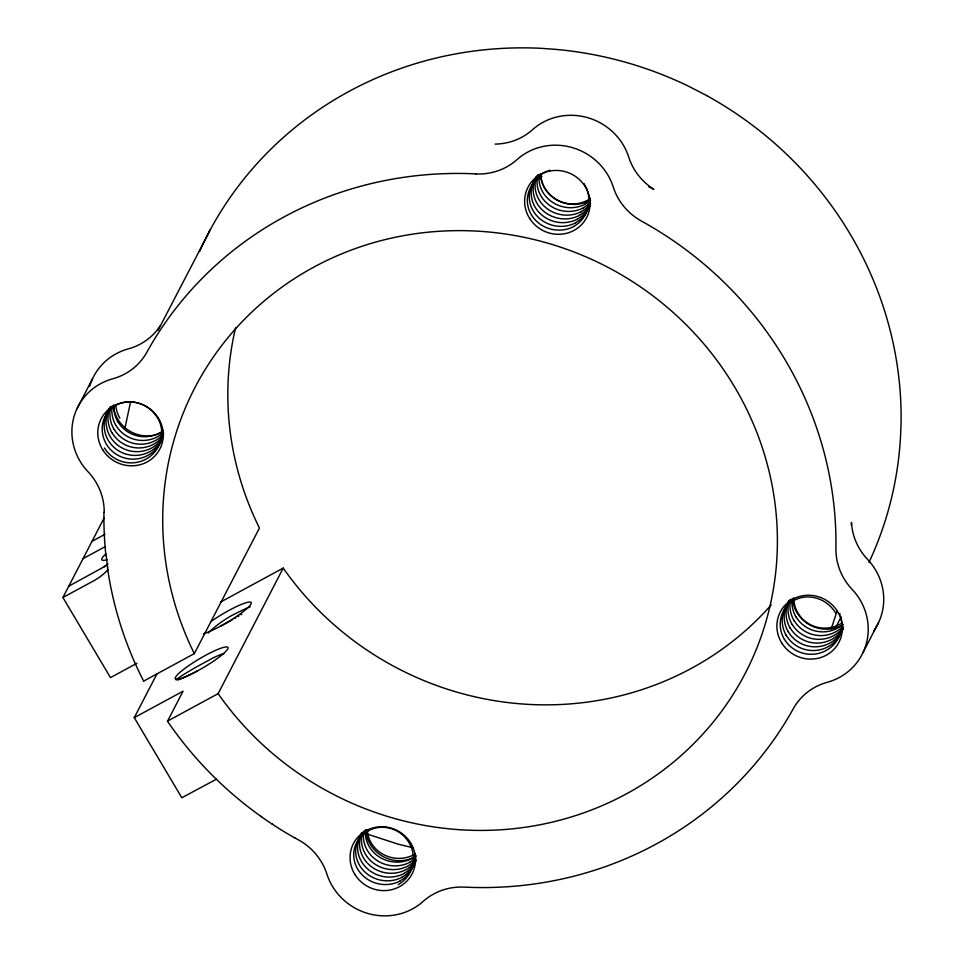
<?xml version="1.0" encoding="UTF-8"?>
<svg xmlns="http://www.w3.org/2000/svg" width="964" height="964" viewBox="0 0 964 964"><rect width="100%" height="100%" fill="white"/><g stroke="black" fill="none" stroke-linecap="round" stroke-linejoin="round"><path stroke-width="1.45" d="M851.333 525.151L851.489 522.404A58.997 56.539 27.4 0 0 867.407 559.228A59.069 56.599 27.4 0 1 873.77 630.83M125.043 427.763L130.285 403.121M837.101 610.959L831.245 628.805M157.976 330.495L211.923 226.697A369.248 353.86 27.4 0 1 540.985 48.308L554.649 49.285A369.116 353.728 27.4 0 1 687.79 85.832L706.696 95.569M210.068 229.818L202.597 244.808A369.116 353.728 27.4 0 0 199.476 251.532M77.036 408.628L92.532 378.719M136.876 663.292L110.486 677.608L62.913 597.499L104.269 517.716M216.551 779.129L181.835 797.758L134.261 717.65L156.999 673.8M143.805 681.03L194.342 653.604L259.437 528.031A310.047 297.129 27.4 0 1 235.638 327.555M134.261 717.65L183.088 691.176L167.591 721.072L218.129 693.658L283.223 568.085A310.047 297.129 27.4 0 0 771.212 604.91M835.439 627.926L840.945 617.285M863.081 652.435L878.578 622.539M106.088 565.735L68.806 586.148M92.05 541.298L105.016 534.261M83.061 558.638L105.1 546.684M62.913 597.499L92.725 581.34A58.985 56.527 27.4 0 0 108.173 569.447M220.467 602.114L283.223 568.085M368.284 830.799L369.116 830.341A30.788 29.992 51.1 0 1 409.712 843.861A30.788 29.992 51.1 0 1 398.168 884.591M585.377 204.127L584.558 204.537A30.788 28.583 13.3 0 1 552.577 202.32A30.788 28.583 13.3 0 1 539.141 174.749M583.437 207.863L582.63 208.272A30.788 28.583 13.3 0 1 549.082 204.958A30.788 28.583 13.3 0 1 537.876 174.978M580.689 212.008L581.509 211.598M579.569 215.333L578.749 215.743A30.788 28.583 13.3 0 1 542.648 210.309A30.788 28.583 13.3 0 1 536.297 176.629M577.629 219.069L576.809 219.479A30.788 28.583 13.3 0 1 539.37 212.731A30.788 28.583 13.3 0 1 536.273 177.316M575.701 222.805L574.881 223.214A30.788 28.583 13.3 0 1 533.453 211.321A30.788 28.583 13.3 0 1 543.889 172.725M573.761 226.54L572.941 226.95A30.788 28.583 13.3 0 1 531.513 215.056A30.788 28.583 13.3 0 1 541.949 176.46M413.387 847.85L397.927 844.103L366.151 833.691M648.615 186.715L653.833 189.318A58.852 56.406 27.4 0 1 628.829 157.385A59.069 56.599 27.4 0 0 532.357 129.851A58.997 56.539 27.4 0 1 495.147 144.106M295.225 838.053L298.515 839.909A58.852 56.406 27.4 0 1 326.784 873.77A59.069 56.599 27.4 0 0 423.256 901.304A58.997 56.539 27.4 0 1 464.214 887.109A369.248 353.86 27.4 0 0 793.264 708.781A58.852 56.406 27.4 0 1 827.028 682.355A59.069 56.599 27.4 0 0 851.899 589.125A58.997 56.539 27.4 0 1 835.921 548.637A369.248 353.86 27.4 0 0 641.59 221.154A58.852 56.406 27.4 0 1 613.333 187.281A59.069 56.599 27.4 0 0 516.861 159.747A58.997 56.539 27.4 0 1 475.891 173.942M271.715 823.666L272.679 824.304M260.244 815.761L261.569 816.701M157.626 417.846L158.108 418.653M797.963 613.345L797.505 612.489A30.788 28.486 39.7 0 1 793.806 598.138M796.035 617.081L795.565 616.225A30.788 28.486 39.7 0 1 791.986 599.138M794.095 620.816L793.637 619.96A30.788 28.486 39.7 0 1 790.432 600.174M792.155 624.552L791.697 623.696A30.788 28.486 39.7 0 1 789.396 600.415M789.757 627.444L790.215 628.287M787.817 631.179L788.287 632.023M785.889 634.914L786.347 635.758M784.407 639.494L783.949 638.65A30.788 28.486 39.7 0 1 795.131 599.861A30.788 28.486 39.7 0 1 835.643 613.044M107.679 567.7L106.16 555.577M295.056 838.09A369.248 353.86 27.4 0 1 272.511 824.328M271.547 823.69A369.248 353.86 27.4 0 1 261.401 816.725M260.075 815.773A369.248 353.86 27.4 0 1 167.375 721.06M143.588 681.006A369.248 353.86 27.4 0 1 107.45 567.639M105.932 555.505A369.248 353.86 27.4 0 1 103.955 512.342M104.196 512.414A58.997 56.539 27.4 0 0 88.206 471.926A59.069 56.599 27.4 0 1 113.089 378.695A58.852 56.406 27.4 0 0 146.829 352.27A369.248 353.86 27.4 0 1 475.891 173.894M194.342 653.604A310.034 297.117 27.4 0 1 474.722 230.999A310.034 297.117 27.4 0 1 741.521 680.271A310.034 297.117 27.4 0 1 218.129 693.658M160.47 325.495A58.852 56.406 27.4 0 1 128.586 348.799A59.069 56.599 27.4 0 0 89.616 386.419M706.684 95.581A369.248 353.86 27.4 0 1 901.075 423.063L900.545 436.367A369.116 353.728 27.4 0 1 868.974 562.41M416.34 855.996A33.005 31.631 27.4 0 1 366.26 834.294L365.898 832.306A33.005 31.631 27.4 0 1 365.669 830.305A30.788 28.571 13.3 0 1 366.428 829.679M843.175 624.479A33.005 31.631 27.4 0 1 831.86 628.709L829.835 628.998A33.005 31.631 27.4 0 1 792.492 598.789M107.98 563.832A58.985 56.527 27.4 0 1 103.461 567.133M589.161 200.681A33.005 31.631 27.4 0 1 540.226 173.99M162.326 432.197A33.005 31.631 27.4 0 1 125.645 428.281L124.079 426.932A33.005 31.631 27.4 0 1 113.403 405.519M107.269 559.65A33.005 5.133 -30.7 0 1 105.895 553.83M210.586 621.78A30.655 4.772 -30.7 0 1 246.832 602.512A30.655 4.772 -30.7 0 1 240.048 614.008A30.655 4.772 -30.7 0 1 203.512 633.758M163.639 434.21A30.788 30.077 5.1 0 1 114.162 429.329M163.531 435.752A30.788 30.077 5.1 0 1 112.222 433.065M112.125 433.125A30.788 28.486 39.7 0 1 109.956 407.338M114.053 429.39A30.788 28.486 39.7 0 1 110.752 407.013M163.278 430.571A30.788 30.077 5.1 0 1 118.03 421.858M117.933 421.919A30.788 28.486 39.7 0 1 113.788 404.916M163.555 432.487A30.788 30.077 5.1 0 1 116.09 425.594M119.861 418.183A30.788 28.486 39.7 0 1 115.74 404.844M115.993 425.654A30.788 28.486 39.7 0 1 112.137 405.94M163.193 437.138A30.788 30.077 5.1 0 1 110.282 436.8A30.788 28.486 39.7 0 1 109.149 408.628M109.583 407.844A30.788 28.486 39.7 0 1 110.041 407.085M163.398 436.656A30.788 30.077 5.1 0 1 137.177 455.333A30.788 30.077 5.1 0 1 108.354 440.536A30.788 28.486 39.7 0 1 110.776 407.23M163.278 434.065A30.788 30.077 5.1 0 1 138.575 458.647A30.788 30.077 5.1 0 1 106.414 444.271A30.788 28.486 39.7 0 1 106.944 413.375A30.788 28.486 39.7 0 1 135.514 402.362M136.442 402.554A30.788 28.486 39.7 0 1 139.202 403.301M140.105 403.603A30.788 28.486 39.7 0 1 141.889 404.29M142.756 404.675A30.788 28.486 39.7 0 1 157.506 417.906M158.084 418.665A30.788 30.077 5.1 0 1 146.094 459.057A30.788 30.077 5.1 0 1 104.474 448.007M580.665 211.984A30.788 28.583 13.3 0 1 546.022 207.814A30.788 28.583 13.3 0 1 536.755 176.147M590.583 203.585A30.788 29.992 51.1 0 1 581.437 211.465M540.876 173.701A30.788 28.583 13.3 0 0 555.734 199.343A30.788 28.583 13.3 0 0 586.486 200.777L587.317 200.392A30.788 29.992 51.1 0 0 590.402 198.259M590.643 200.235A30.788 29.992 51.1 0 1 585.305 203.994M590.064 202.681A30.788 29.992 51.1 0 1 583.365 207.73M590.245 205.007A30.788 29.992 51.1 0 1 579.497 215.201M536.815 176.593A30.788 28.583 13.3 0 1 537.96 175.207M590.462 204.573A30.788 29.992 51.1 0 1 577.557 218.936M585.883 186.98A30.788 29.992 51.1 0 1 573.688 226.42M543.829 172.628A30.788 29.992 51.1 0 1 544.66 172.195M545.504 171.785A30.788 29.992 51.1 0 1 547.239 171.062M549.022 170.447A30.788 29.992 51.1 0 1 549.926 170.182M584.015 183.606A30.788 29.992 51.1 0 1 584.521 184.425M585.003 185.257A30.788 29.992 51.1 0 1 585.461 186.112M590.402 201.958A30.788 29.992 51.1 0 1 575.629 222.672M843.006 627.913A30.788 30.077 5.1 0 1 792.288 624.479M841.765 623.081A30.788 30.077 5.1 0 1 798.096 613.273M842.885 624.527A30.788 30.077 5.1 0 1 796.156 617.008M843.042 626.311A30.788 30.077 5.1 0 1 794.228 620.744M842.741 629.347A30.788 30.077 5.1 0 1 790.347 628.215M789.781 627.419A30.788 28.486 39.7 0 1 788.817 600.825M787.853 631.155A30.788 28.486 39.7 0 1 788.66 601.464M789.167 600.729A30.788 28.486 39.7 0 1 789.697 600.006M843.078 628.938A30.788 30.077 5.1 0 1 816.761 646.772A30.788 30.077 5.1 0 1 788.407 631.95M785.913 634.902A30.788 28.486 39.7 0 1 792.143 599.271M792.842 598.728A30.788 28.486 39.7 0 1 793.577 598.198M842.958 627.323A30.788 30.077 5.1 0 1 817.689 650.218A30.788 30.077 5.1 0 1 786.479 635.686M841.307 618.924A30.788 30.077 5.1 0 1 821.798 652.435A30.788 30.077 5.1 0 1 784.539 639.421M839.752 613.502A30.788 30.077 5.1 0 1 840.078 614.381M840.656 616.177A30.788 30.077 5.1 0 1 841.126 618.008M413.713 854.803A30.788 28.571 13.3 0 1 367.308 829.956M415.617 861.009A30.788 29.992 51.1 0 1 405.916 869.649A30.788 28.571 13.3 0 1 370.116 865.708A30.788 28.571 13.3 0 1 361.91 832.691M362.584 832.306A30.788 28.571 13.3 0 0 373.55 863.154A30.788 28.571 13.3 0 0 407.905 866.021A30.788 29.992 51.1 0 0 415.809 859.478M415.617 855.863A30.788 29.992 51.1 0 1 411.724 858.442M411.773 858.538A30.788 28.571 13.3 0 1 379.792 857.285A30.788 28.571 13.3 0 1 365.452 830.1M415.809 857.779A30.788 29.992 51.1 0 1 409.784 862.178M409.845 862.286A30.788 28.571 13.3 0 1 376.647 860.237A30.788 28.571 13.3 0 1 363.886 831.173M415.665 861.563A30.788 29.992 51.1 0 1 403.976 873.384M404.037 873.492A30.788 28.571 13.3 0 1 366.441 867.853A30.788 28.571 13.3 0 1 362.163 832.51M415.918 860.081A30.788 29.992 51.1 0 1 402.036 877.12M402.096 877.228A30.788 28.571 13.3 0 1 361.982 868.817A30.788 28.571 13.3 0 1 365.019 830.835M415.315 853.477A30.788 29.992 51.1 0 1 400.096 880.855M400.156 880.963A30.788 28.571 13.3 0 1 358.162 869.914A30.788 28.571 13.3 0 1 368.356 830.92M197.596 670.872A30.74 2.036 -28.5 0 1 184.955 677.162M184.329 677.439A30.74 2.036 -28.5 0 1 182.606 678.222M181.545 678.68A30.74 2.036 -28.5 0 1 180.569 679.078M178.906 679.728A30.74 2.036 -28.5 0 1 177.894 680.078M176.195 680.066A30.74 2.036 -28.5 0 1 208.634 660.376L209.429 659.858A30.74 7.483 -32.9 0 1 223.961 653.556M241.795 614.285A30.74 2.036 -28.5 0 1 241.084 614.707M238.903 615.996A30.74 2.036 -28.5 0 1 238.144 616.442M235.819 617.779A30.74 2.036 -28.5 0 1 235.023 618.237M232.577 619.623A30.74 2.036 -28.5 0 1 220.84 625.985M249.351 607.103A30.74 2.036 -28.5 0 0 232.698 615.056L231.854 615.442A30.74 7.483 -32.9 0 0 209.309 631.998M249.784 606.934A30.74 2.036 -28.5 0 1 250.182 606.778M208.296 633.035A30.74 7.483 -32.9 0 1 208.79 632.517M102.859 450.019A33.005 31.631 27.4 0 0 159.482 449.694A33.005 31.631 27.4 0 0 129.176 401.964A33.005 31.631 27.4 0 0 102.859 450.019M355.126 874.806A33.005 31.631 27.4 0 0 411.749 874.493A33.005 31.631 27.4 0 0 381.443 826.763A33.005 31.631 27.4 0 0 355.126 874.806M781.949 643.289A33.005 31.631 27.4 0 0 838.584 642.964A33.005 31.631 27.4 0 0 808.278 595.234A33.005 31.631 27.4 0 0 781.949 643.289M529.682 218.491A33.005 31.631 27.4 0 0 586.317 218.177A33.005 31.631 27.4 0 0 556.011 170.447A33.005 31.631 27.4 0 0 529.682 218.491M189.197 675.077A30.655 4.772 -30.7 0 0 228.058 647.675A30.655 4.772 -30.7 0 0 187.57 666.461A30.655 4.772 -30.7 0 0 189.197 675.077"/></g></svg>
